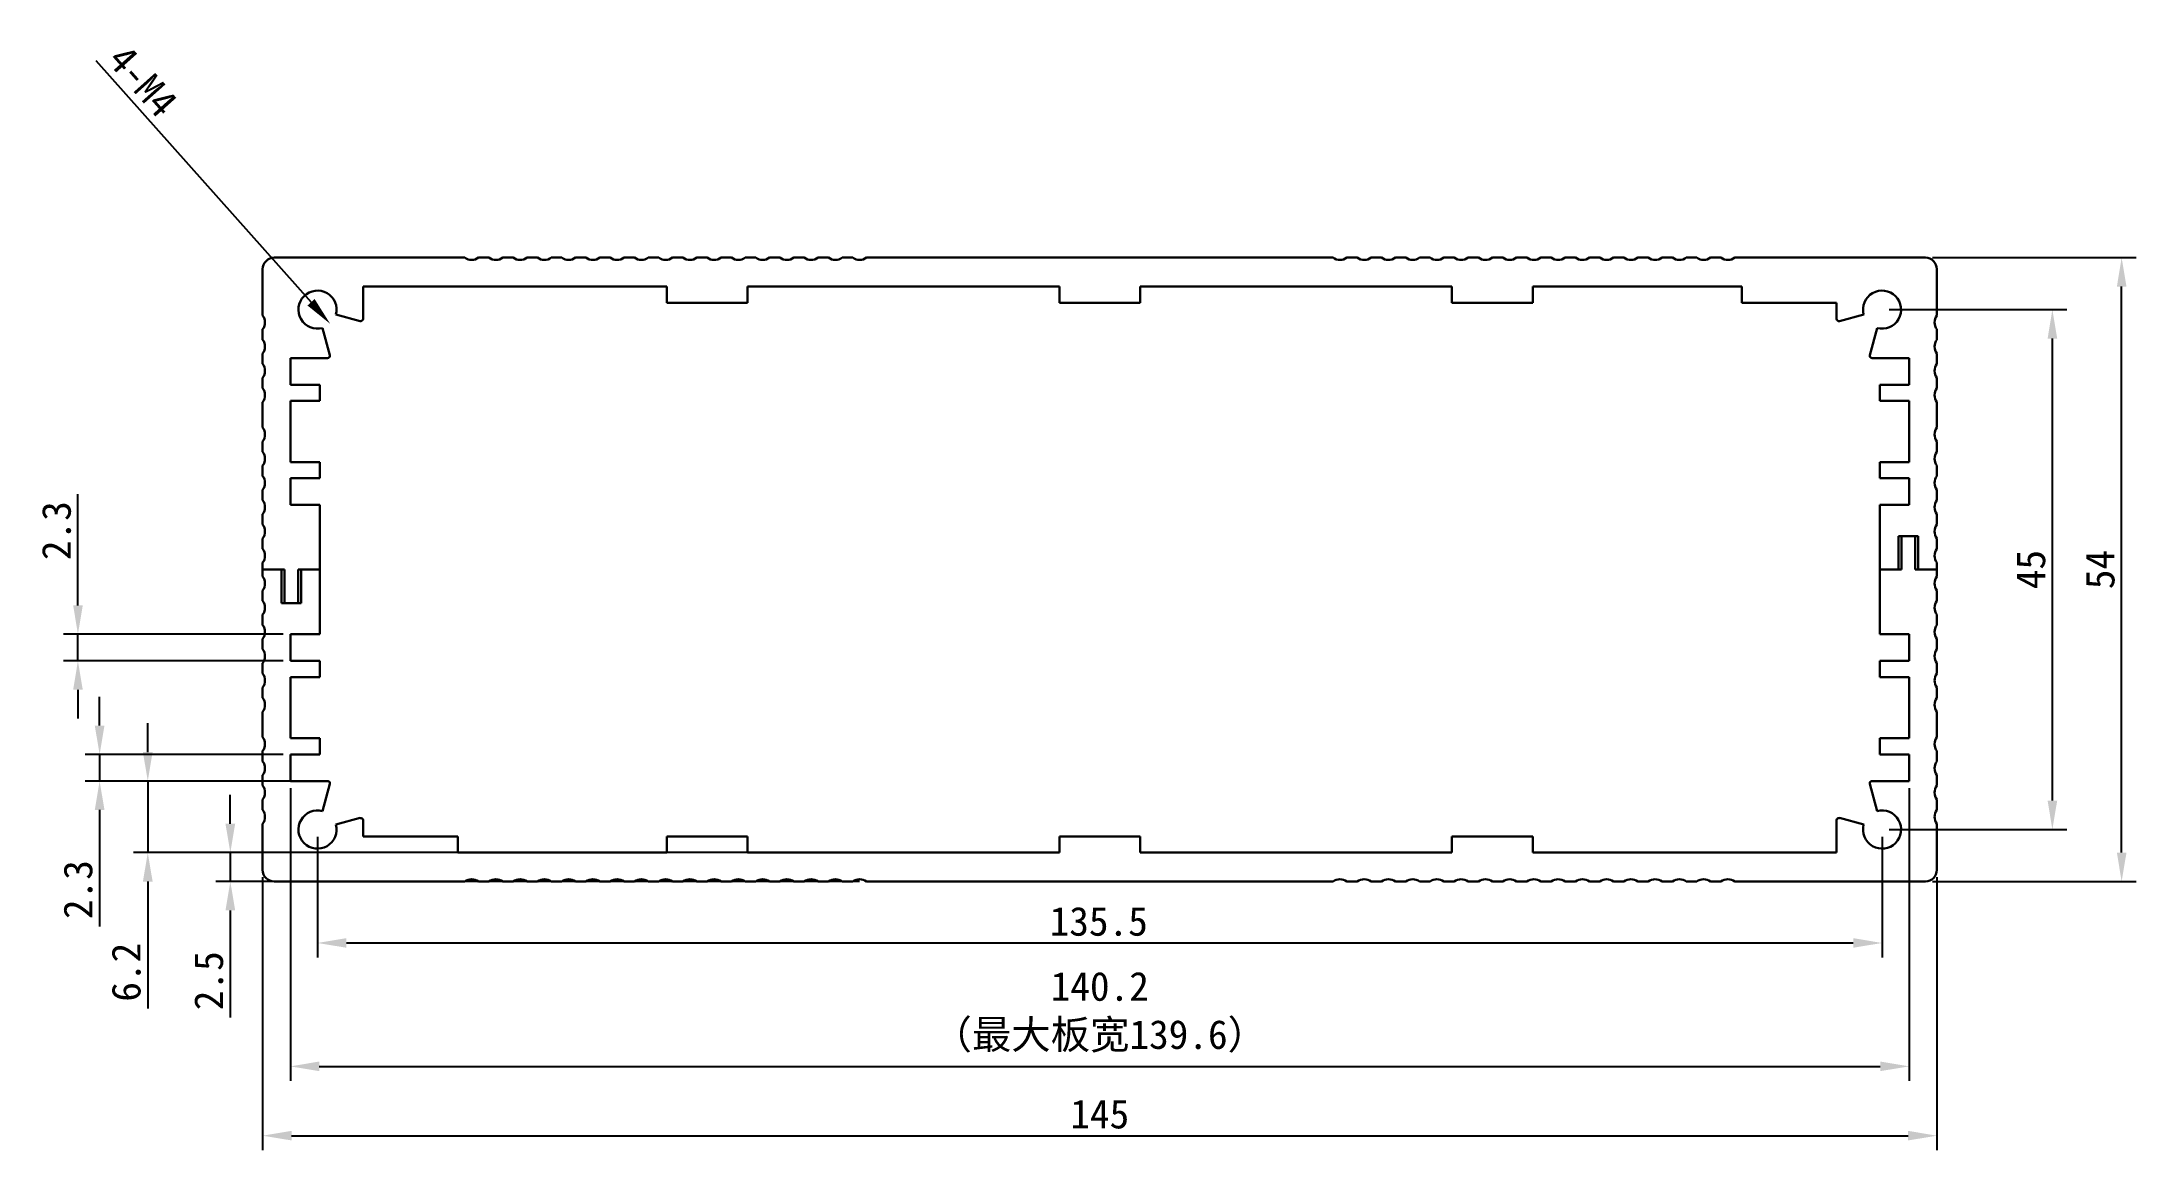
# Model space of a CAD drawing. Header units: millimetres. Extents: x 36 to 217, y 80 to 176.
import ezdxf

# ---------------------------------------------------------------- set-up
doc = ezdxf.new("R2010")
doc.units = ezdxf.units.MM
doc.header["$PDSIZE"] = -1
doc.layers.add('文字层', color=30, linetype='Continuous', lineweight=15)
doc.layers.add('细实线层', color=7, linetype='Continuous')
doc.styles.get("Standard").update_dxf_attribs({"font": 'simhei.ttf'})
doc.dimstyles.new('ISO-25', dxfattribs={"dimtxt": 2.5, "dimasz": 2.5, "dimexe": 1.25, "dimexo": 0.625, "dimtad": 1, "dimdec": 1, "dimdsep": 46, "dimtxsty": 'Standard', "dimcen": 2.5, "dimadec": 0, "dimazin": 0, "dimtfac": 1, "dimtdec": 1, "dimtmove": 0, "dimatfit": 3, "dimfxl": 1, "dimarcsym": 0})

# ---------------------------------------------------------------- blocks, each defined once
blk = doc.blocks.new('_D')
at = {"layer": 'Defpoints', "color": 0}
for p in [(59.59, 107.8), (195.09, 107.8), (195.09, 97.98)]:
    blk.add_point(p, dxfattribs=at)
at = {"layer": '细实线层', "color": 0, "lineweight": -2}
for p, q in [((59.59, 107.18), (59.59, 96.73)), ((195.09, 107.18), (195.09, 96.73)), ((62.09, 97.98), (192.59, 97.98))]:
    blk.add_line(p, q, dxfattribs=at)
at = {"layer": '细实线层', "color": 0}
for points in [[(62.09, 98.4), (62.09, 97.57), (59.59, 97.98)], [(192.59, 98.4), (192.59, 97.57), (195.09, 97.98)]]:
    blk.add_solid(points, dxfattribs=at)
at = {"layer": '细实线层', "color": 0, "insert": (127.25, 101.11), "char_height": 2.5, "attachment_point": 2}
blk.add_mtext('135.5', dxfattribs=at)
blk = doc.blocks.new('_D_1')
at = {"layer": 'Defpoints', "color": 0}
for p in [(195.09, 152.8), (209.84, 152.8), (195.09, 107.8)]:
    blk.add_point(p, dxfattribs=at)
at = {"layer": '细实线层', "color": 0, "lineweight": -2}
for p, q in [((195.72, 152.8), (211.09, 152.8)), ((209.84, 110.3), (209.84, 150.3)), ((195.72, 107.8), (211.09, 107.8))]:
    blk.add_line(p, q, dxfattribs=at)
at = {"layer": '细实线层', "color": 0}
for points in [[(209.43, 150.3), (210.26, 150.3), (209.84, 152.8)], [(209.43, 110.3), (210.26, 110.3), (209.84, 107.8)]]:
    blk.add_solid(points, dxfattribs=at)
at = {"layer": '细实线层', "color": 0, "insert": (206.72, 130.3), "char_height": 2.5, "attachment_point": 2, "rotation": 90}
blk.add_mtext('45', dxfattribs=at)
blk = doc.blocks.new('_D_2')
at = {"layer": 'Defpoints', "color": 0}
for p in [(58.5, 154.04), (60.69, 151.57)]:
    blk.add_point(p, dxfattribs=at)
at = {"layer": '细实线层', "color": 0, "lineweight": -2}
blk.add_line((40.4, 174.36), (59.03, 153.44), dxfattribs=at)
at = {"layer": '细实线层', "color": 0}
blk.add_solid([(59.34, 153.72), (58.72, 153.16), (60.69, 151.57)], dxfattribs=at)
at = {"layer": '细实线层', "color": 0, "insert": (43.15, 175.97), "char_height": 2.5, "attachment_point": 1, "rotation": 311.6856}
blk.add_mtext('4-M4', dxfattribs=at)
blk = doc.blocks.new('_D_3')
at = {"layer": 'Defpoints', "color": 0}
for p in [(54.84, 104.3), (199.84, 104.3), (199.84, 81.3)]:
    blk.add_point(p, dxfattribs=at)
at = {"layer": '细实线层', "color": 0, "lineweight": -2}
for p, q in [((54.84, 103.68), (54.84, 80.05)), ((199.84, 103.68), (199.84, 80.05)), ((57.34, 81.3), (197.34, 81.3))]:
    blk.add_line(p, q, dxfattribs=at)
at = {"layer": '细实线层', "color": 0}
for points in [[(57.34, 81.72), (57.34, 80.89), (54.84, 81.3)], [(197.34, 81.72), (197.34, 80.89), (199.84, 81.3)]]:
    blk.add_solid(points, dxfattribs=at)
at = {"layer": '细实线层', "color": 0, "insert": (127.34, 84.43), "char_height": 2.5, "attachment_point": 2}
blk.add_mtext('145', dxfattribs=at)
blk = doc.blocks.new('_D_4')
at = {"layer": 'Defpoints', "color": 0}
for p in [(198.84, 157.3), (215.84, 157.3), (198.84, 103.3)]:
    blk.add_point(p, dxfattribs=at)
at = {"layer": '细实线层', "color": 0, "lineweight": -2}
for p, q in [((199.47, 157.3), (217.09, 157.3)), ((215.84, 105.8), (215.84, 154.8)), ((199.47, 103.3), (217.09, 103.3))]:
    blk.add_line(p, q, dxfattribs=at)
at = {"layer": '细实线层', "color": 0}
for points in [[(215.43, 154.8), (216.26, 154.8), (215.84, 157.3)], [(215.43, 105.8), (216.26, 105.8), (215.84, 103.3)]]:
    blk.add_solid(points, dxfattribs=at)
at = {"layer": '细实线层', "color": 0, "insert": (212.72, 130.3), "char_height": 2.5, "attachment_point": 2, "rotation": 90}
blk.add_mtext('54', dxfattribs=at)
blk = doc.blocks.new('_D_5')
at = {"layer": 'Defpoints', "color": 0}
for p in [(57.24, 112), (197.44, 112), (197.44, 87.3)]:
    blk.add_point(p, dxfattribs=at)
at = {"layer": '文字层', "color": 0, "lineweight": -2}
for p, q in [((57.24, 111.38), (57.24, 86.05)), ((197.44, 111.38), (197.44, 86.05)), ((59.74, 87.3), (194.94, 87.3))]:
    blk.add_line(p, q, dxfattribs=at)
at = {"layer": '文字层', "color": 0}
for points in [[(59.74, 87.72), (59.74, 86.89), (57.24, 87.3)], [(194.94, 87.72), (194.94, 86.89), (197.44, 87.3)]]:
    blk.add_solid(points, dxfattribs=at)
at = {"layer": '文字层', "color": 0, "insert": (127.34, 95.48), "char_height": 2.5, "attachment_point": 2}
blk.add_mtext('140.2\\P（最大板宽139.6）', dxfattribs=at)
blk = doc.blocks.new('_D_6')
at = {"layer": 'Defpoints', "color": 0}
for p in [(123.84, 105.8), (52.04, 103.3), (107.14, 103.3)]:
    blk.add_point(p, dxfattribs=at)
at = {"layer": '细实线层', "color": 0, "lineweight": -2}
for p, q in [((52.04, 108.3), (52.04, 110.8)), ((123.22, 105.8), (50.79, 105.8)), ((52.04, 105.8), (52.04, 103.3)), ((106.52, 103.3), (50.79, 103.3)), ((52.04, 100.8), (52.04, 91.54))]:
    blk.add_line(p, q, dxfattribs=at)
at = {"layer": '细实线层', "color": 0}
for points in [[(51.62, 108.3), (52.46, 108.3), (52.04, 105.8)], [(51.62, 100.8), (52.46, 100.8), (52.04, 103.3)]]:
    blk.add_solid(points, dxfattribs=at)
at = {"layer": '细实线层', "color": 0, "insert": (48.91, 94.71), "char_height": 2.5, "attachment_point": 2, "rotation": 90}
blk.add_mtext('2.5', dxfattribs=at)
blk = doc.blocks.new('_D_7')
at = {"layer": 'Defpoints', "color": 0}
for p in [(60.46, 112), (44.89, 105.8), (96.84, 105.8)]:
    blk.add_point(p, dxfattribs=at)
at = {"layer": '细实线层', "color": 0, "lineweight": -2}
for p, q in [((44.89, 114.5), (44.89, 117)), ((59.83, 112), (43.64, 112)), ((44.89, 112), (44.89, 105.8)), ((96.22, 105.8), (43.64, 105.8)), ((44.89, 103.3), (44.89, 92.3))]:
    blk.add_line(p, q, dxfattribs=at)
at = {"layer": '细实线层', "color": 0}
for points in [[(44.47, 114.5), (45.31, 114.5), (44.89, 112)], [(44.47, 103.3), (45.31, 103.3), (44.89, 105.8)]]:
    blk.add_solid(points, dxfattribs=at)
at = {"layer": '细实线层', "color": 0, "insert": (41.76, 95.45), "char_height": 2.5, "attachment_point": 2, "rotation": 90}
blk.add_mtext('6.2', dxfattribs=at)
blk = doc.blocks.new('_D_8')
at = {"layer": 'Defpoints', "color": 0}
for p in [(40.72, 114.3), (57.24, 114.3), (57.24, 112)]:
    blk.add_point(p, dxfattribs=at)
at = {"layer": '细实线层', "color": 0, "lineweight": -2}
for p, q in [((40.72, 116.8), (40.72, 119.3)), ((56.62, 114.3), (39.47, 114.3)), ((40.72, 114.3), (40.72, 112)), ((56.62, 112), (39.47, 112)), ((40.72, 109.5), (40.72, 99.42))]:
    blk.add_line(p, q, dxfattribs=at)
at = {"layer": '细实线层', "color": 0}
for points in [[(40.3, 116.8), (41.14, 116.8), (40.72, 114.3)], [(40.3, 109.5), (41.14, 109.5), (40.72, 112)]]:
    blk.add_solid(points, dxfattribs=at)
at = {"layer": '细实线层', "color": 0, "insert": (37.59, 102.6), "char_height": 2.5, "attachment_point": 2, "rotation": 90}
blk.add_mtext('2.3', dxfattribs=at)
blk = doc.blocks.new('_D_10')
at = {"layer": 'Defpoints', "color": 0}
for p in [(38.84, 124.7), (57.24, 124.7), (57.24, 122.4)]:
    blk.add_point(p, dxfattribs=at)
at = {"layer": '细实线层', "color": 0, "lineweight": -2}
for p, q in [((38.84, 127.2), (38.84, 136.84)), ((56.62, 124.7), (37.59, 124.7)), ((38.84, 122.4), (38.84, 124.7)), ((56.62, 122.4), (37.59, 122.4)), ((38.84, 119.9), (38.84, 117.4))]:
    blk.add_line(p, q, dxfattribs=at)
at = {"layer": '细实线层', "color": 0}
for points in [[(38.43, 127.2), (39.26, 127.2), (38.84, 124.7)], [(38.43, 119.9), (39.26, 119.9), (38.84, 122.4)]]:
    blk.add_solid(points, dxfattribs=at)
at = {"layer": '细实线层', "color": 0, "insert": (35.72, 133.67), "char_height": 2.5, "attachment_point": 2, "rotation": 90}
blk.add_mtext('2.3', dxfattribs=at)

msp = doc.modelspace()

# ---------------------------------------------------------------- linework, layer by layer
at = {"color": 7, "linetype": 'Continuous', "lineweight": 30}
for p, q in [((54.84, 156.3), (54.84, 152.3)), ((72.34, 157.3), (55.84, 157.3)), ((74.44, 157.3), (73.54, 157.3)), ((76.54, 157.3), (75.64, 157.3)), ((78.64, 157.3), (77.74, 157.3)), ((80.74, 157.3), (79.84, 157.3)), ((82.84, 157.3), (81.94, 157.3)), ((84.94, 157.3), (84.04, 157.3)), ((87.04, 157.3), (86.14, 157.3)), ((89.14, 157.3), (88.24, 157.3)), ((91.24, 157.3), (90.34, 157.3)), ((93.34, 157.3), (92.44, 157.3)), ((95.44, 157.3), (94.54, 157.3)), ((97.54, 157.3), (96.64, 157.3)), ((99.64, 157.3), (98.74, 157.3)), ((101.74, 157.3), (100.84, 157.3)), ((103.84, 157.3), (102.94, 157.3)), ((105.94, 157.3), (105.04, 157.3)), ((147.54, 157.3), (107.14, 157.3)), ((149.64, 157.3), (148.74, 157.3)), ((151.74, 157.3), (150.84, 157.3)), ((153.84, 157.3), (152.94, 157.3)), ((155.94, 157.3), (155.04, 157.3)), ((158.04, 157.3), (157.14, 157.3)), ((160.14, 157.3), (159.24, 157.3)), ((162.24, 157.3), (161.34, 157.3)), ((164.34, 157.3), (163.44, 157.3)), ((166.44, 157.3), (165.54, 157.3)), ((168.54, 157.3), (167.64, 157.3)), ((170.64, 157.3), (169.74, 157.3)), ((172.74, 157.3), (171.84, 157.3)), ((174.84, 157.3), (173.94, 157.3)), ((176.94, 157.3), (176.04, 157.3)), ((179.04, 157.3), (178.14, 157.3)), ((181.14, 157.3), (180.24, 157.3)), ((198.84, 157.3), (182.34, 157.3)), ((199.84, 152.3), (199.84, 156.3)), ((89.84, 154.8), (63.54, 154.8)), ((63.54, 154.8), (63.54, 152.01)), ((89.84, 153.4), (89.84, 154.8)), ((123.84, 154.8), (96.84, 154.8)), ((96.84, 154.8), (96.84, 153.4)), ((123.84, 153.4), (123.84, 154.8)), ((157.84, 154.8), (130.84, 154.8)), ((130.84, 154.8), (130.84, 153.4)), ((157.84, 153.4), (157.84, 154.8)), ((182.94, 154.8), (164.84, 154.8)), ((164.84, 154.8), (164.84, 153.4)), ((182.94, 153.4), (182.94, 154.8)), ((63.29, 151.81), (61.19, 152.38)), ((96.84, 153.4), (89.84, 153.4)), ((130.84, 153.4), (123.84, 153.4)), ((164.84, 153.4), (157.84, 153.4)), ((191.14, 153.4), (182.94, 153.4)), ((191.14, 152.01), (191.14, 153.4)), ((193.5, 152.38), (191.4, 151.81)), ((54.84, 151.1), (54.84, 150.2)), ((60.65, 148.86), (60.02, 151.21)), ((194.67, 151.21), (194.04, 148.86)), ((199.84, 150.2), (199.84, 151.1)), ((54.84, 149), (54.84, 148.1)), ((199.84, 148.1), (199.84, 149)), ((60.46, 148.6), (57.24, 148.6)), ((57.24, 148.6), (57.24, 146.3)), ((197.44, 148.6), (194.23, 148.6)), ((197.44, 146.3), (197.44, 148.6)), ((54.84, 146.9), (54.84, 146)), ((57.24, 146.3), (59.79, 146.3)), ((59.79, 146.3), (59.79, 144.9)), ((194.89, 144.9), (194.89, 146.3)), ((194.89, 146.3), (197.44, 146.3)), ((199.84, 146), (199.84, 146.9)), ((54.84, 144.8), (54.84, 142.6)), ((59.79, 144.9), (57.24, 144.9)), ((57.24, 144.9), (57.24, 139.6)), ((197.44, 144.9), (194.89, 144.9)), ((197.44, 139.6), (197.44, 144.9)), ((199.84, 142.6), (199.84, 144.8)), ((54.84, 141.4), (54.84, 140.5)), ((199.84, 140.5), (199.84, 141.4)), ((54.84, 139.3), (54.84, 138.4)), ((57.24, 139.6), (59.79, 139.6)), ((57.24, 138.2), (59.79, 138.2)), ((57.24, 138.2), (57.24, 135.9)), ((59.79, 139.6), (59.79, 138.2)), ((194.89, 139.6), (197.44, 139.6)), ((194.89, 138.2), (194.89, 139.6)), ((197.44, 138.2), (194.89, 138.2)), ((197.44, 135.9), (197.44, 138.2)), ((199.84, 138.4), (199.84, 139.3)), ((54.84, 137.2), (54.84, 136.3)), ((199.84, 136.3), (199.84, 137.2)), ((54.84, 135.1), (54.84, 134.2)), ((57.24, 135.9), (59.79, 135.9)), ((59.79, 135.9), (59.79, 130.3)), ((197.44, 135.9), (194.89, 135.9)), ((194.89, 130.3), (194.89, 135.9)), ((199.84, 134.2), (199.84, 135.1)), ((54.84, 133), (54.84, 132.1)), ((198.22, 133.2), (196.52, 133.2)), ((196.52, 133.2), (196.52, 130.3)), ((196.77, 133.2), (196.77, 130.3)), ((197.97, 133.2), (196.77, 133.2)), ((197.97, 130.3), (197.97, 133.2)), ((198.22, 130.3), (198.22, 133.2)), ((199.84, 132.1), (199.84, 133)), ((54.84, 130.9), (54.84, 130.3)), ((199.84, 130.3), (199.84, 130.9)), ((54.84, 130.3), (56.72, 130.3)), ((54.84, 130.3), (54.84, 129.7)), ((56.47, 130.3), (54.84, 130.3)), ((56.47, 130.3), (56.47, 127.4)), ((56.72, 130.3), (56.72, 127.4)), ((57.92, 127.4), (57.92, 130.3)), ((57.92, 130.3), (59.79, 130.3)), ((58.17, 127.4), (58.17, 130.3)), ((59.79, 130.3), (58.17, 130.3)), ((59.79, 130.3), (59.79, 124.7)), ((194.89, 130.3), (196.52, 130.3)), ((196.77, 130.3), (194.89, 130.3)), ((194.89, 124.7), (194.89, 130.3)), ((199.84, 130.3), (197.97, 130.3)), ((198.22, 130.3), (199.84, 130.3)), ((199.84, 129.7), (199.84, 130.3)), ((54.84, 128.5), (54.84, 127.6)), ((56.47, 127.4), (58.17, 127.4)), ((56.72, 127.4), (57.92, 127.4)), ((199.84, 127.6), (199.84, 128.5)), ((54.84, 126.4), (54.84, 125.5)), ((199.84, 125.5), (199.84, 126.4)), ((54.84, 124.3), (54.84, 123.4)), ((57.24, 124.7), (59.79, 124.7)), ((57.24, 124.7), (57.24, 122.4)), ((197.44, 124.7), (194.89, 124.7)), ((197.44, 122.4), (197.44, 124.7)), ((199.84, 123.4), (199.84, 124.3)), ((54.84, 122.2), (54.84, 121.3)), ((57.24, 122.4), (59.79, 122.4)), ((59.79, 122.4), (59.79, 121)), ((197.44, 122.4), (194.89, 122.4)), ((194.89, 121), (194.89, 122.4)), ((199.84, 121.3), (199.84, 122.2)), ((54.84, 120.1), (54.84, 119.2)), ((59.79, 121), (57.24, 121)), ((57.24, 121), (57.24, 115.7)), ((197.44, 121), (194.89, 121)), ((197.44, 115.7), (197.44, 121)), ((199.84, 119.2), (199.84, 120.1)), ((54.84, 118), (54.84, 115.8)), ((199.84, 115.8), (199.84, 118)), ((54.84, 114.6), (54.84, 113.7)), ((57.24, 115.7), (59.79, 115.7)), ((59.79, 114.3), (57.24, 114.3)), ((57.24, 114.3), (57.24, 112)), ((59.79, 115.7), (59.79, 114.3)), ((194.89, 115.7), (197.44, 115.7)), ((194.89, 114.3), (194.89, 115.7)), ((197.44, 114.3), (194.89, 114.3)), ((197.44, 112), (197.44, 114.3)), ((199.84, 113.7), (199.84, 114.6)), ((54.84, 112.5), (54.84, 111.6)), ((199.84, 111.6), (199.84, 112.5)), ((57.24, 112), (60.46, 112)), ((60.02, 109.4), (60.65, 111.75)), ((194.04, 111.75), (194.67, 109.4)), ((194.23, 112), (197.44, 112)), ((54.84, 110.4), (54.84, 109.5)), ((199.84, 109.5), (199.84, 110.4)), ((54.84, 108.3), (54.84, 104.3)), ((61.19, 108.23), (63.29, 108.8)), ((63.54, 108.6), (63.54, 107.2)), ((63.54, 107.2), (71.74, 107.2)), ((71.74, 107.2), (71.74, 105.8)), ((89.84, 105.8), (89.84, 107.2)), ((89.84, 107.2), (96.84, 107.2)), ((96.84, 107.2), (96.84, 105.8)), ((123.84, 105.8), (123.84, 107.2)), ((123.84, 107.2), (130.84, 107.2)), ((130.84, 107.2), (130.84, 105.8)), ((157.84, 105.8), (157.84, 107.2)), ((157.84, 107.2), (164.84, 107.2)), ((164.84, 107.2), (164.84, 105.8)), ((191.14, 105.8), (191.14, 108.6)), ((191.4, 108.8), (193.5, 108.23)), ((199.84, 104.3), (199.84, 108.3)), ((71.74, 105.8), (89.84, 105.8)), ((96.84, 105.8), (123.84, 105.8)), ((130.84, 105.8), (157.84, 105.8)), ((164.84, 105.8), (191.14, 105.8)), ((55.84, 103.3), (72.34, 103.3)), ((73.54, 103.3), (74.44, 103.3)), ((75.64, 103.3), (76.54, 103.3)), ((77.74, 103.3), (78.64, 103.3)), ((79.84, 103.3), (80.74, 103.3)), ((81.94, 103.3), (82.84, 103.3)), ((84.04, 103.3), (84.94, 103.3)), ((86.14, 103.3), (87.04, 103.3)), ((88.24, 103.3), (89.14, 103.3)), ((90.34, 103.3), (91.24, 103.3)), ((92.44, 103.3), (93.34, 103.3)), ((94.54, 103.3), (95.44, 103.3)), ((96.64, 103.3), (97.54, 103.3)), ((98.74, 103.3), (99.64, 103.3)), ((100.84, 103.3), (101.74, 103.3)), ((102.94, 103.3), (103.84, 103.3)), ((105.04, 103.3), (105.94, 103.3)), ((107.14, 103.3), (147.54, 103.3)), ((148.74, 103.3), (149.64, 103.3)), ((150.84, 103.3), (151.74, 103.3)), ((152.94, 103.3), (153.84, 103.3)), ((155.04, 103.3), (155.94, 103.3)), ((157.14, 103.3), (158.04, 103.3)), ((159.24, 103.3), (160.14, 103.3)), ((161.34, 103.3), (162.24, 103.3)), ((163.44, 103.3), (164.34, 103.3)), ((165.54, 103.3), (166.44, 103.3)), ((167.64, 103.3), (168.54, 103.3)), ((169.74, 103.3), (170.64, 103.3)), ((171.84, 103.3), (172.74, 103.3)), ((173.94, 103.3), (174.84, 103.3)), ((176.04, 103.3), (176.94, 103.3)), ((178.14, 103.3), (179.04, 103.3)), ((180.24, 103.3), (181.14, 103.3)), ((182.34, 103.3), (198.84, 103.3))]:
    msp.add_line(p, q, dxfattribs=at)
for centre, radius, start, end in [((55.84, 156.3), 1, 90, 180), ((72.94, 158.1), 1, 233.1301, 306.8699), ((75.04, 158.1), 1, 233.1301, 306.8699), ((77.14, 158.1), 1, 233.1301, 306.8699), ((79.24, 158.1), 1, 233.1301, 306.8699), ((81.34, 158.1), 1, 233.1301, 306.8699), ((83.44, 158.1), 1, 233.1301, 306.8699), ((85.54, 158.1), 1, 233.1301, 306.8699), ((87.64, 158.1), 1, 233.1301, 306.8699), ((89.74, 158.1), 1, 233.1301, 306.8699), ((91.84, 158.1), 1, 233.1301, 306.8699), ((93.94, 158.1), 1, 233.1301, 306.8699), ((96.04, 158.1), 1, 233.1301, 306.8699), ((98.14, 158.1), 1, 233.1301, 306.8699), ((100.24, 158.1), 1, 233.1301, 306.8699), ((102.34, 158.1), 1, 233.1301, 306.8699), ((104.44, 158.1), 1, 233.1301, 306.8699), ((106.54, 158.1), 1, 233.1301, 306.8699), ((148.14, 158.1), 1, 233.1301, 306.8699), ((150.24, 158.1), 1, 233.1301, 306.8699), ((152.34, 158.1), 1, 233.1301, 306.8699), ((154.44, 158.1), 1, 233.1301, 306.8699), ((156.54, 158.1), 1, 233.1301, 306.8699), ((158.64, 158.1), 1, 233.1301, 306.8699), ((160.74, 158.1), 1, 233.1301, 306.8699), ((162.84, 158.1), 1, 233.1301, 306.8699), ((164.94, 158.1), 1, 233.1301, 306.8699), ((167.04, 158.1), 1, 233.1301, 306.8699), ((169.14, 158.1), 1, 233.1301, 306.8699), ((171.24, 158.1), 1, 233.1301, 306.8699), ((173.34, 158.1), 1, 233.1301, 306.8699), ((175.44, 158.1), 1, 233.1301, 306.8699), ((177.54, 158.1), 1, 233.1301, 306.8699), ((179.64, 158.1), 1, 233.1301, 306.8699), ((181.74, 158.1), 1, 233.1301, 306.8699), ((198.84, 156.3), 1, 0, 90), ((59.59, 152.8), 1.65, 345, 285), ((195.09, 152.8), 1.65, 255, 195), ((54.04, 151.7), 1, 323.1301, 36.8699), ((63.34, 152.01), 0.2, 255, 0), ((191.34, 152.01), 0.2, 180, 285), ((200.64, 151.7), 1, 143.1301, 216.8699), ((54.04, 149.6), 1, 323.1301, 36.8699), ((60.46, 148.8), 0.2, 270, 15), ((194.23, 148.8), 0.2, 165, 270), ((200.64, 149.6), 1, 143.1301, 216.8699), ((54.04, 147.5), 1, 323.1301, 36.8699), ((200.64, 147.5), 1, 143.1301, 216.8699), ((54.04, 145.4), 1, 323.1301, 36.8699), ((200.64, 145.4), 1, 143.1301, 216.8699), ((54.04, 142), 1, 323.1301, 36.8699), ((200.64, 142), 1, 143.1301, 216.8699), ((54.04, 139.9), 1, 323.1301, 36.8699), ((200.64, 139.9), 1, 143.1301, 216.8699), ((54.04, 137.8), 1, 323.1301, 36.8699), ((200.64, 137.8), 1, 143.1301, 216.8699), ((54.04, 135.7), 1, 323.1301, 36.8699), ((200.64, 135.7), 1, 143.1301, 216.8699), ((54.04, 133.6), 1, 323.1301, 36.8699), ((200.64, 133.6), 1, 143.1301, 216.8699), ((54.04, 131.5), 1, 323.1301, 36.8699), ((200.64, 131.5), 1, 143.1301, 216.8699), ((54.04, 129.1), 1, 323.1301, 36.8699), ((200.64, 129.1), 1, 143.1301, 216.8699), ((54.04, 127), 1, 323.1301, 36.8699), ((200.64, 127), 1, 143.1301, 216.8699), ((54.04, 124.9), 1, 323.1301, 36.8699), ((200.64, 124.9), 1, 143.1301, 216.8699), ((54.04, 122.8), 1, 323.1301, 36.8699), ((200.64, 122.8), 1, 143.1301, 216.8699), ((54.04, 120.7), 1, 323.1301, 36.8699), ((200.64, 120.7), 1, 143.1301, 216.8699), ((54.04, 118.6), 1, 323.1301, 36.8699), ((200.64, 118.6), 1, 143.1301, 216.8699), ((54.04, 115.2), 1, 323.1301, 36.8699), ((200.64, 115.2), 1, 143.1301, 216.8699), ((54.04, 113.1), 1, 323.1301, 36.8699), ((200.64, 113.1), 1, 143.1301, 216.8699), ((54.04, 111), 1, 323.1301, 36.8699), ((60.46, 111.8), 0.2, 345, 90), ((194.23, 111.8), 0.2, 90, 195), ((200.64, 111), 1, 143.1301, 216.8699), ((54.04, 108.9), 1, 323.1301, 36.8699), ((59.59, 107.8), 1.65, 75, 15), ((195.09, 107.8), 1.65, 165, 105), ((200.64, 108.9), 1, 143.1301, 216.8699), ((63.34, 108.6), 0.2, 0, 105), ((191.34, 108.6), 0.2, 75, 180), ((55.84, 104.3), 1, 180, 270), ((72.94, 102.5), 1, 53.1301, 126.8699), ((75.04, 102.5), 1, 53.1301, 126.8699), ((77.14, 102.5), 1, 53.1301, 126.8699), ((79.24, 102.5), 1, 53.1301, 126.8699), ((81.34, 102.5), 1, 53.1301, 126.8699), ((83.44, 102.5), 1, 53.1301, 126.8699), ((85.54, 102.5), 1, 53.1301, 126.8699), ((87.64, 102.5), 1, 53.1301, 126.8699), ((89.74, 102.5), 1, 53.1301, 126.8699), ((91.84, 102.5), 1, 53.1301, 126.8699), ((93.94, 102.5), 1, 53.1301, 126.8699), ((96.04, 102.5), 1, 53.1301, 126.8699), ((98.14, 102.5), 1, 53.1301, 126.8699), ((100.24, 102.5), 1, 53.1301, 126.8699), ((102.34, 102.5), 1, 53.1301, 126.8699), ((104.44, 102.5), 1, 53.1301, 126.8699), ((106.54, 102.5), 1, 53.1301, 126.8699), ((148.14, 102.5), 1, 53.1301, 126.8699), ((150.24, 102.5), 1, 53.1301, 126.8699), ((152.34, 102.5), 1, 53.1301, 126.8699), ((154.44, 102.5), 1, 53.1301, 126.8699), ((156.54, 102.5), 1, 53.1301, 126.8699), ((158.64, 102.5), 1, 53.1301, 126.8699), ((160.74, 102.5), 1, 53.1301, 126.8699), ((162.84, 102.5), 1, 53.1301, 126.8699), ((164.94, 102.5), 1, 53.1301, 126.8699), ((167.04, 102.5), 1, 53.1301, 126.8699), ((169.14, 102.5), 1, 53.1301, 126.8699), ((171.24, 102.5), 1, 53.1301, 126.8699), ((173.34, 102.5), 1, 53.1301, 126.8699), ((175.44, 102.5), 1, 53.1301, 126.8699), ((177.54, 102.5), 1, 53.1301, 126.8699), ((179.64, 102.5), 1, 53.1301, 126.8699), ((181.74, 102.5), 1, 53.1301, 126.8699), ((198.84, 104.3), 1, 270, 0)]:
    msp.add_arc(centre, radius, start, end, dxfattribs=at)

# ---------------------------------------------------------------- dimensions: what is measured, and where the dimension line sits
at = {"layer": '文字层'}
dim = msp.add_linear_dim(base=(197.44, 87.3), p1=(57.24, 112), p2=(197.44, 112), text='<>\\P（最大板宽139.6）', dimstyle='ISO-25', dxfattribs=at)
dim.commit()
dim.dimension.update_dxf_attribs({"geometry": '_D_5', "text_midpoint": (127.34, 87.3), "dimtype": 160})
at = {"layer": '细实线层'}
dim = msp.add_diameter_dim_2p(p1=(58.5, 154.04), p2=(60.69, 151.57), text='4-M4', dimstyle='ISO-25', dxfattribs=at)
dim.commit()
dim.dimension.update_dxf_attribs({"geometry": '_D_2', "text_midpoint": (43.17, 171.25), "dimtype": 163})
for base, p1, p2, picture, middle in [((215.84, 157.3), (198.84, 103.3), (198.84, 157.3), '_D_4', (215.84, 130.3)), ((209.84, 152.8), (195.09, 107.8), (195.09, 152.8), '_D_1', (209.84, 130.3)), ((38.84, 124.7), (57.24, 122.4), (57.24, 124.7), '_D_10', (38.84, 133.67)), ((40.72, 114.3), (57.24, 112), (57.24, 114.3), '_D_8', (40.72, 102.6)), ((44.89, 105.8), (60.46, 112), (96.84, 105.8), '_D_7', (44.89, 95.45)), ((52.04, 103.3), (123.84, 105.8), (107.14, 103.3), '_D_6', (52.04, 94.71))]:
    dim = msp.add_linear_dim(base=base, p1=p1, p2=p2, angle=90, dimstyle='ISO-25', dxfattribs=at)
    dim.commit()
    dim.dimension.update_dxf_attribs({"geometry": picture, "text_midpoint": middle, "dimtype": 160})
for base, p1, p2, picture, middle in [((195.09, 97.98), (59.59, 107.8), (195.09, 107.8), '_D', (127.25, 97.98)), ((199.84, 81.3), (54.84, 104.3), (199.84, 104.3), '_D_3', (127.34, 81.3))]:
    dim = msp.add_linear_dim(base=base, p1=p1, p2=p2, dimstyle='ISO-25', dxfattribs=at)
    dim.commit()
    dim.dimension.update_dxf_attribs({"geometry": picture, "text_midpoint": middle, "dimtype": 160})

doc.saveas('drawing.dxf')
